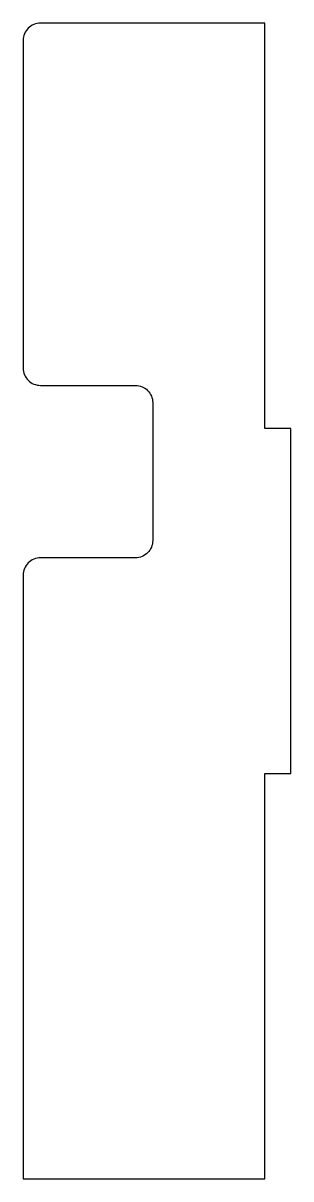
# Model space of a CAD drawing. Header units: millimetres. Extents: x -28 to 3, y 0 to 134.
import ezdxf

# ---------------------------------------------------------------- set-up
doc = ezdxf.new("R2010")
doc.units = ezdxf.units.MM

msp = doc.modelspace()

# ---------------------------------------------------------------- linework, layer by layer
msp.add_lwpolyline([(-26, 72, 0.414214), (-28, 70), (-28, 0), (0, 0), (0, 47), (3, 47), (3, 87), (0, 87), (0, 134), (-26, 134, 0.414214), (-28, 132), (-28, 94, 0.414214), (-26, 92), (-15, 92, -0.414214), (-13, 90), (-13, 74, -0.414214), (-15, 72)], format="xyb", close=True)

doc.saveas('drawing.dxf')
